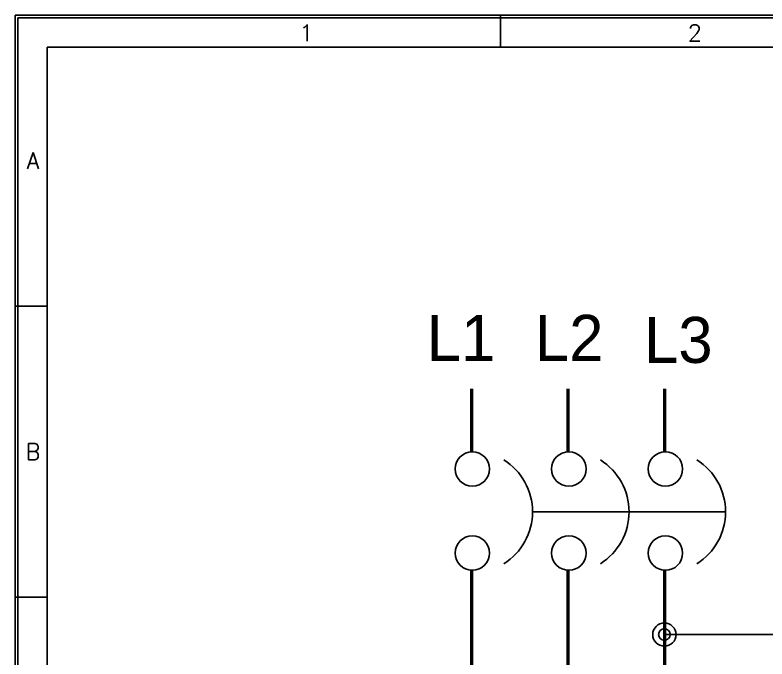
# Model space of a CAD drawing. Header units: millimetres. Extents: x 77 to 917, y 105 to 1108.
# Drawn here: x 517.3 to 594.7, y 308.8 to 375.1 of the extents above; entities that cross this region are included whole.
import ezdxf
from ezdxf.enums import TextEntityAlignment as Align

# ---------------------------------------------------------------- set-up
doc = ezdxf.new("R2010")
doc.units = ezdxf.units.MM
for name, color, linetype in [('20', 2, 'Continuous'), ('30', 3, 'Continuous'), ('4', 133, 'Continuous'), ('70', 7, 'Continuous'), ('ASHADE', 7, 'Continuous')]:
    doc.layers.add(name, color=color, linetype=linetype)
doc.styles.add('ghs', font='NGULIM.TTF')
doc.styles.add('SIMPLEX', font='SIMPLEX')

msp = doc.modelspace()

# ---------------------------------------------------------------- linework, layer by layer
msp.add_line((570.558, 323.948), (590.438, 323.948))
at = {"layer": '20', "color": 7}
for p, q in [((520.567, 371.84), (893.967, 371.84)), ((520.567, 133.14), (520.567, 371.84))]:
    msp.add_line(p, q, dxfattribs=at)
at = {"layer": '30', "color": 7}
for p, q in [((567.267, 371.84), (567.267, 375.14)), ((517.267, 345.14), (520.567, 345.14)), ((517.267, 315.14), (520.567, 315.14))]:
    msp.add_line(p, q, dxfattribs=at)
at = {"layer": '4', "color": 0}
msp.add_circle((584.136, 311.301), 1.2, dxfattribs=at)
at = {"layer": '70', "color": 7}
for p, q in [((517.267, 105.14), (517.267, 375.14)), ((517.267, 375.14), (897.267, 375.14)), ((517.567, 105.44), (517.567, 374.84)), ((517.567, 374.84), (896.967, 374.84))]:
    msp.add_line(p, q, dxfattribs=at)
at = {"layer": 'ASHADE', "color": 7, "linetype": 'ByBlock', "lineweight": 50, "ltscale": 2}
for p, q in [((564.256, 336.618), (564.256, 330.139)), ((574.196, 336.618), (574.196, 330.139)), ((584.136, 336.618), (584.136, 330.139)), ((564.256, 317.925), (564.256, 290.899)), ((574.196, 317.925), (574.196, 290.899)), ((584.136, 317.925), (584.136, 290.899))]:
    msp.add_line(p, q, dxfattribs=at)
at = {"layer": 'ASHADE', "ltscale": 2}
msp.add_line((604.166, 311.301), (584.136, 311.301), dxfattribs=at)
for centre in [(564.358, 328.364), (574.298, 328.364), (584.238, 328.364), (564.358, 319.7), (574.298, 319.7), (584.238, 319.7)]:
    msp.add_circle(centre, 1.778, dxfattribs=at)
for centre, radius, start, end in [((564.225, 323.948), 6.333, 302.22193, 57.77807), ((574.165, 323.948), 6.333, 302.22193, 57.77807), ((584.105, 323.948), 6.333, 302.22193, 57.77807), ((584.136, 311.301), 0.593, 0, 180), ((584.136, 311.301), 0.593, 180, 0)]:
    msp.add_arc(centre, radius, start, end, dxfattribs=at)

# ---------------------------------------------------------------- texts
at = {"layer": '30', "color": 7, "style": 'SIMPLEX'}
for s, p in [('1', (547.267, 373.294)), ('2', (587.267, 373.294)), ('A', (519.117, 360.14)), ('B', (519.117, 330.14))]:
    msp.add_text(s, height=1.7, dxfattribs=at).set_placement(p, align=Align.MIDDLE)
at = {"layer": 'ASHADE', "ltscale": 2, "style": 'ghs'}
for s, p in [('L1', (559.664, 339.505)), ('L2', (570.806, 339.505)), ('L3', (582.047, 339.293))]:
    msp.add_text(s, height=4.7416, dxfattribs=at).set_placement(p)

doc.saveas('drawing.dxf')
